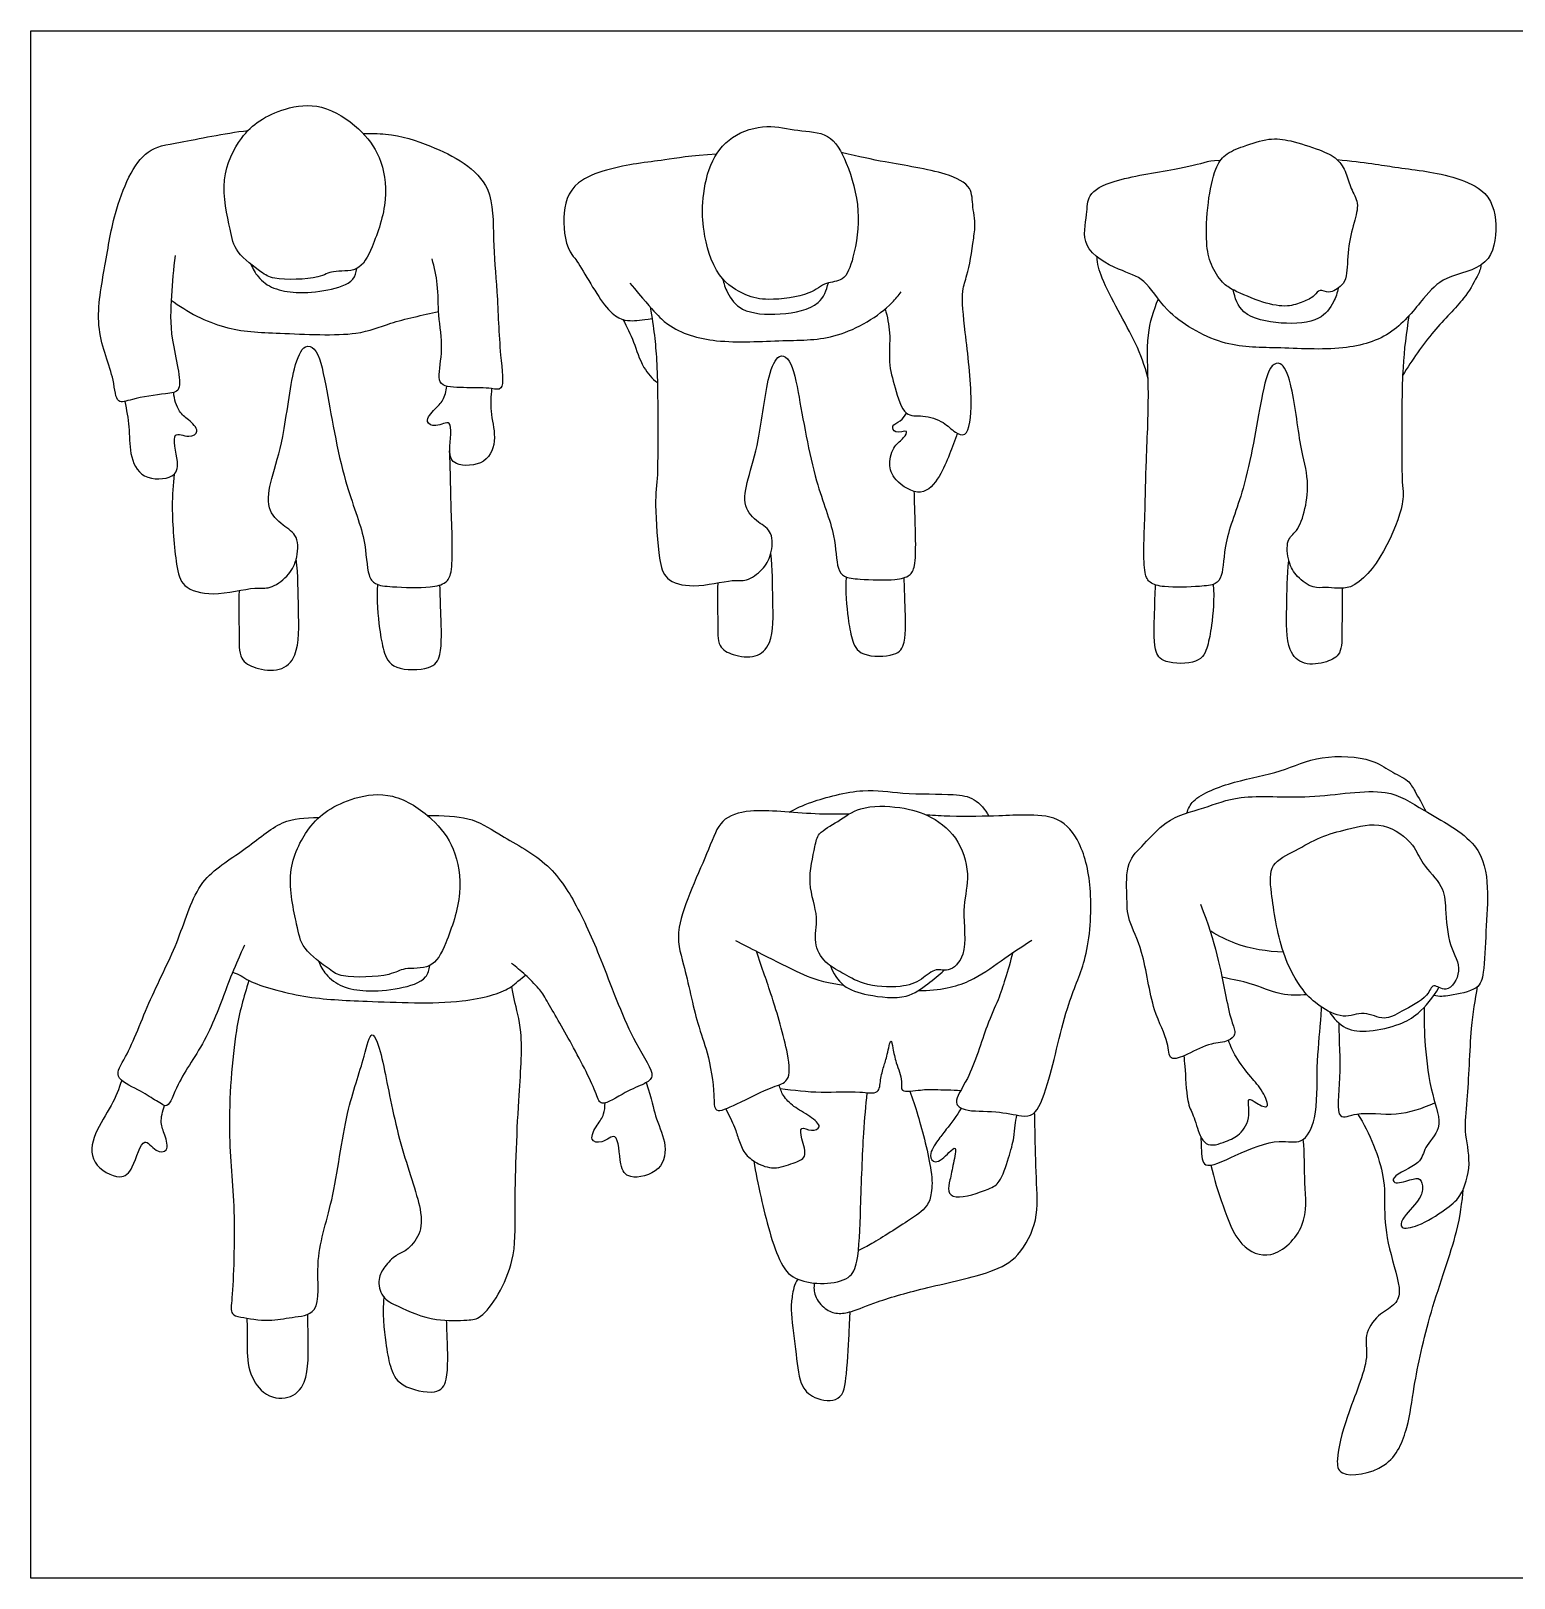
# Model space of a CAD drawing. Header units: millimetres. Extents: x 1029 to 1042.4, y 847.5 to 858.9.
# Drawn here: x 1028.996 to 1031.117, y 856.697 to 858.909 of the extents above; entities that cross this region are included whole.
import ezdxf

# ---------------------------------------------------------------- set-up
doc = ezdxf.new("R2010")
doc.units = ezdxf.units.MM
doc.layers.add('AG-PEOPLE', color=7, linetype='Continuous', true_color=0x66ccff)
doc.layers.add('X-VPRT', color=6, linetype='Continuous', true_color=0xff00ff)

msp = doc.modelspace()

# ---------------------------------------------------------------- linework, layer by layer
at = {"layer": 'AG-PEOPLE'}
for points, knots in [([(1029.323, 858.781), (1029.3131, 858.7745), (1029.294, 858.757), (1029.2637, 858.6975), (1029.281, 858.6266), (1029.2866, 858.5925), (1029.3258, 858.5644), (1029.3419, 858.5526), (1029.4084, 858.5545), (1029.4261, 858.5682), (1029.4661, 858.5632), (1029.4854, 858.6025), (1029.5083, 858.668), (1029.4975, 858.7302), (1029.4668, 858.7714), (1029.413, 858.8073), (1029.3596, 858.8003), (1029.3334, 858.7879), (1029.323, 858.781)], [0, 0, 0, 0, 0.328339, 0.763961, 1.22192, 1.541806, 1.899415, 2.155152, 2.581871, 2.847085, 3.15891, 3.497755, 3.95417, 4.377581, 4.764042, 5.190582, 5.581259, 5.927259, 5.927259, 5.927259, 5.927259]), ([(1029.2021, 858.5883), (1029.1993, 858.5693), (1029.1966, 858.5293), (1029.1929, 858.4722), (1029.2172, 858.3924), (1029.1864, 858.3912), (1029.1424, 858.3843), (1029.1166, 858.3744), (1029.1157, 858.4157), (1029.0845, 858.484), (1029.1018, 858.5711), (1029.1148, 858.6584), (1029.152, 858.7421), (1029.2026, 858.7482), (1029.2717, 858.7631), (1029.3062, 858.7672)], [0, 0, 0, 0, 0.404899, 0.829805, 1.276298, 1.516647, 1.885942, 2.122553, 2.418487, 2.881882, 3.382407, 3.897515, 4.613825, 5.020942, 5.486775, 5.486775, 5.486775, 5.486775]), ([(1029.9992, 858.7572), (1029.9851, 858.7477), (1029.9639, 858.72), (1029.9552, 858.6634), (1029.9562, 858.6241), (1029.9735, 858.5564), (1030.0179, 858.5301), (1030.0498, 858.5233), (1030.11, 858.5306), (1030.1312, 858.5512), (1030.1599, 858.5504), (1030.1737, 858.5886), (1030.1835, 858.6533), (1030.1644, 858.7194), (1030.1393, 858.7656), (1030.0913, 858.7655), (1030.0487, 858.7775), (1030.0136, 858.7668), (1029.9992, 858.7572)], [0, 0, 0, 0, 0.380816, 0.777567, 1.121519, 1.558973, 1.928522, 2.239486, 2.648118, 2.935873, 3.193646, 3.511234, 3.949847, 4.399097, 4.766616, 5.118537, 5.476989, 5.862419, 5.862419, 5.862419, 5.862419]), ([(1029.4708, 858.7629), (1029.4817, 858.763), (1029.5182, 858.7624), (1029.5771, 858.7431), (1029.6592, 858.7005), (1029.6554, 858.6121), (1029.6631, 858.5374), (1029.6653, 858.4526), (1029.674, 858.3937), (1029.6523, 858.3994), (1029.6205, 858.3993), (1029.5835, 858.3998), (1029.5772, 858.4155), (1029.5864, 858.4562), (1029.5774, 858.5024), (1029.5787, 858.5467), (1029.5727, 858.5715), (1029.5693, 858.5835)], [6.405822, 6.405822, 6.405822, 6.405822, 6.606092, 7.076266, 7.806153, 8.304227, 8.77662, 9.284333, 9.649979, 9.844608, 10.160206, 10.472731, 10.661147, 10.998544, 11.371438, 11.724832, 12.051545, 12.051545, 12.051545, 12.051545]), ([(1030.7163, 858.5387), (1030.7268, 858.5335), (1030.7573, 858.5201), (1030.7921, 858.5138), (1030.8142, 858.5216), (1030.8313, 858.5295), (1030.8386, 858.5418), (1030.8525, 858.5324), (1030.8713, 858.5453), (1030.8782, 858.5592), (1030.8786, 858.5987), (1030.8871, 858.6343), (1030.8962, 858.6633), (1030.8825, 858.6839), (1030.8775, 858.7066), (1030.8645, 858.7283), (1030.8382, 858.74), (1030.7974, 858.7534), (1030.7663, 858.7571), (1030.7302, 858.7448), (1030.7022, 858.734), (1030.6879, 858.7114), (1030.6779, 858.6639), (1030.6756, 858.6074), (1030.6814, 858.5759), (1030.699, 858.5484), (1030.7092, 858.5423), (1030.7163, 858.5387)], [0, 0, 0, 0, 1.028406, 1.946323, 2.677527, 3.342089, 3.854418, 4.407017, 5.094314, 5.695885, 6.647548, 7.606954, 8.421752, 9.156276, 9.898215, 10.64531, 11.46501, 12.471141, 13.334486, 14.27627, 15.104055, 15.862346, 16.937319, 18.1019, 18.976305, 19.81712, 20.50441, 20.50441, 20.50441, 20.50441]), ([(1029.976, 858.7332), (1029.9399, 858.7312), (1029.8972, 858.7239), (1029.8645, 858.7209), (1029.7687, 858.7024), (1029.7541, 858.6438), (1029.7607, 858.599), (1029.7802, 858.577), (1029.8213, 858.4995), (1029.8532, 858.4938), (1029.8687, 858.496), (1029.884, 858.4984)], [0.122159, 0.122159, 0.122159, 0.122159, 0.492275, 0.8445, 1.35796, 1.76268, 2.171171, 2.225233, 2.49648, 2.7933, 3.062351, 3.062351, 3.062351, 3.062351]), ([(1030.2173, 858.5119), (1030.2204, 858.501), (1030.2258, 858.4765), (1030.2211, 858.4341), (1030.2314, 858.4011), (1030.2433, 858.3565), (1030.2716, 858.361), (1030.3013, 858.3514), (1030.3158, 858.3356), (1030.337, 858.3268), (1030.3433, 858.3869), (1030.3319, 858.4749), (1030.3255, 858.5372), (1030.3356, 858.5605), (1030.342, 858.597), (1030.345, 858.6212), (1030.3454, 858.6252), (1030.3466, 858.636), (1030.3413, 858.6599), (1030.3427, 858.6875), (1030.3017, 858.7091), (1030.2192, 858.7206), (1030.1819, 858.7296), (1030.1546, 858.7356)], [-13.804352, -13.804352, -13.804352, -13.804352, -13.517043, -13.184156, -12.845852, -12.494213, -12.223731, -11.915775, -11.653081, -11.446219, -11.061808, -10.507357, -10.078273, -9.805699, -9.398113, -9.316463, -9.316463, -9.316463, -9.051387, -8.764397, -8.416012, -7.901151, -7.522117, -7.522117, -7.522117, -7.522117]), ([(1030.8637, 858.7255), (1030.9034, 858.7218), (1030.95, 858.7137), (1030.9839, 858.7106), (1031.0797, 858.6921), (1031.0942, 858.6335), (1031.0849, 858.5696), (1031.0164, 858.5604), (1030.9867, 858.5272), (1030.9447, 858.4729), (1030.8719, 858.4511), (1030.7765, 858.4576), (1030.6994, 858.4562), (1030.617, 858.5048), (1030.5912, 858.556), (1030.5515, 858.5665), (1030.4949, 858.598), (1030.5072, 858.6466), (1030.5057, 858.6772), (1030.5466, 858.6988), (1030.6295, 858.7104), (1030.6701, 858.7202), (1030.6827, 858.7239), (1030.6971, 858.7247)], [0.080019, 0.080019, 0.080019, 0.080019, 0.492275, 0.8445, 1.35796, 1.76268, 2.17117, 2.595115, 2.960421, 3.404154, 3.876709, 4.411681, 4.899255, 5.423429, 5.823574, 6.171486, 6.586254, 6.949873, 7.236863, 7.585248, 8.100109, 8.483226, 8.562533, 8.562533, 8.562533, 8.562533]), ([(1029.3104, 858.5758), (1029.3129, 858.5694), (1029.3212, 858.5546), (1029.3428, 858.5397), (1029.3759, 858.5339), (1029.4192, 858.5375), (1029.4566, 858.5484), (1029.4611, 858.5642), (1029.4617, 858.5698)], [0.09511, 0.09511, 0.09511, 0.09511, 0.297289, 0.584433, 0.895396, 1.26174, 1.600834, 1.777869, 1.777869, 1.777869, 1.777869]), ([(1030.5934, 858.4121), (1030.5882, 858.4322), (1030.5736, 858.472), (1030.5307, 858.5416), (1030.5204, 858.5771), (1030.5206, 858.5862)], [-1.148424, -1.148424, -1.148424, -1.148424, -0.737861, 0, 0.287478, 0.287478, 0.287478, 0.287478]), ([(1029.8522, 858.549), (1029.8893, 858.5045), (1029.9149, 858.4798), (1029.9765, 858.4614), (1030.0718, 858.4679), (1030.1489, 858.4665), (1030.2159, 858.506), (1030.2365, 858.5315), (1030.2404, 858.5366)], [3.18512, 3.18512, 3.18512, 3.18512, 3.404154, 3.876709, 4.411681, 4.899255, 5.423429, 5.560243, 5.560243, 5.560243, 5.560243]), ([(1029.9848, 858.5552), (1029.9864, 858.5485), (1029.9925, 858.5318), (1030.0115, 858.5059), (1030.0674, 858.5021), (1030.1242, 858.5136), (1030.1336, 858.5388), (1030.1361, 858.5492)], [0.103525, 0.103525, 0.103525, 0.103525, 0.300979, 0.605103, 1.001146, 1.404121, 1.686112, 1.686112, 1.686112, 1.686112]), ([(1031.0639, 858.5584), (1031.0581, 858.5477), (1031.0461, 858.5253), (1030.999, 858.4802), (1030.971, 858.4389), (1030.9574, 858.417)], [0.189138, 0.189138, 0.189138, 0.189138, 0.50388, 0.919459, 1.377186, 1.377186, 1.377186, 1.377186]), ([(1029.1963, 858.5246), (1029.2191, 858.5076), (1029.2729, 858.4797), (1029.3496, 858.478), (1029.462, 858.4715), (1029.5084, 858.4931), (1029.5558, 858.5032), (1029.5787, 858.5083)], [0, 0, 0, 0, 0.49262, 0.970296, 1.525877, 1.91054, 2.357805, 2.357805, 2.357805, 2.357805]), ([(1030.5909, 858.2957), (1030.5923, 858.33), (1030.5957, 858.3969), (1030.5893, 858.474), (1030.6014, 858.5097), (1030.608, 858.5263)], [9.639883, 9.639883, 9.639883, 9.639883, 10.168454, 10.622601, 11.003758, 11.003758, 11.003758, 11.003758]), ([(1030.8654, 858.5419), (1030.864, 858.5351), (1030.8579, 858.5185), (1030.839, 858.4928), (1030.7838, 858.4891), (1030.7259, 858.5008), (1030.7175, 858.5278), (1030.7151, 858.5393)], [0.099563, 0.099563, 0.099563, 0.099563, 0.300979, 0.605103, 1.001146, 1.404121, 1.720747, 1.720747, 1.720747, 1.720747]), ([(1029.8815, 858.5146), (1029.8863, 858.4844), (1029.8923, 858.4371), (1029.892, 858.3442), (1029.8921, 858.2984), (1029.8918, 858.2751), (1029.8902, 858.2606), (1029.8874, 858.2328), (1029.8933, 858.1562), (1029.9016, 858.1237), (1029.9438, 858.1112), (1029.9982, 858.1262), (1030.0187, 858.1215), (1030.0432, 858.139), (1030.0552, 858.1598), (1030.058, 858.1937), (1030.0353, 858.2064), (1030.0123, 858.2295), (1030.0213, 858.272), (1030.0384, 858.3238), (1030.0472, 858.4114), (1030.0629, 858.4479), (1030.083, 858.4417), (1030.0946, 858.3876), (1030.1147, 858.2647), (1030.1468, 858.1935), (1030.1473, 858.1418), (1030.1584, 858.1275), (1030.1824, 858.1253), (1030.2306, 858.1232), (1030.2531, 858.1298), (1030.263, 858.1466), (1030.2601, 858.207), (1030.2592, 858.2431), (1030.259, 858.251)], [-1.353501, -1.353501, -1.353501, -1.353501, -0.938953, -0.434749, 0, 0, 0, 0.367422, 0.849592, 1.155125, 1.500942, 1.915175, 2.163871, 2.449819, 2.726819, 3.028002, 3.298323, 3.597866, 3.942622, 4.363249, 4.892434, 5.209125, 5.400667, 5.793861, 6.423411, 6.925264, 7.304696, 7.514686, 7.780072, 8.170521, 8.426973, 8.647129, 9.145326, 9.291596, 9.291596, 9.291596, 9.291596]), ([(1030.9664, 858.5022), (1030.9625, 858.4777), (1030.9561, 858.4292), (1030.9563, 858.3339), (1030.9563, 858.2881), (1030.9566, 858.2648)], [-1.388448, -1.388448, -1.388448, -1.388448, -0.938953, -0.434749, 0, 0, 0, 0]), ([(1029.8424, 858.4968), (1029.8479, 858.4863), (1029.8591, 858.4646), (1029.8674, 858.4323), (1029.8843, 858.4115), (1029.8917, 858.4066)], [0.0118318, 0.0118318, 0.0118318, 0.0118318, 0.3243291, 0.6540383, 0.8809472, 0.8809472, 0.8809472, 0.8809472]), ([(1029.2007, 858.276), (1029.199, 858.2603), (1029.196, 858.2303), (1029.2023, 858.1479), (1029.2113, 858.1128), (1029.2567, 858.0994), (1029.3154, 858.1156), (1029.3375, 858.1105), (1029.3638, 858.1294), (1029.3767, 858.1518), (1029.3797, 858.1883), (1029.3553, 858.202), (1029.3305, 858.2268), (1029.3402, 858.2726), (1029.3586, 858.3283), (1029.3681, 858.4227), (1029.385, 858.462), (1029.4066, 858.4553), (1029.4192, 858.397), (1029.4408, 858.2647), (1029.4753, 858.188), (1029.4759, 858.1323), (1029.4878, 858.1169), (1029.5137, 858.1145), (1029.5656, 858.1123), (1029.5899, 858.1194), (1029.6005, 858.1375), (1029.5961, 858.2289), (1029.5958, 858.2806), (1029.5945, 858.3092)], [0, 0, 0, 0, 0.367422, 0.849592, 1.155125, 1.500942, 1.915175, 2.163871, 2.449819, 2.726819, 3.028002, 3.298323, 3.597866, 3.942622, 4.363249, 4.892434, 5.209125, 5.400667, 5.793861, 6.423411, 6.925264, 7.304696, 7.514686, 7.780072, 8.170521, 8.426973, 8.647129, 9.145326, 9.639883, 9.639883, 9.639883, 9.639883]), ([(1030.9566, 858.2648), (1030.9582, 858.2503), (1030.9609, 858.2225), (1030.9046, 858.1009), (1030.8501, 858.1159), (1030.8296, 858.1112), (1030.8051, 858.1287), (1030.7932, 858.1495), (1030.7903, 858.1834), (1030.813, 858.1961), (1030.827, 858.2617), (1030.81, 858.3135), (1030.8011, 858.4011), (1030.7855, 858.4376), (1030.7654, 858.4314), (1030.7537, 858.3773), (1030.7337, 858.2544), (1030.7016, 858.1832), (1030.7011, 858.1315), (1030.69, 858.1172), (1030.6659, 858.115), (1030.6178, 858.1129), (1030.5952, 858.1195), (1030.5853, 858.1363), (1030.5894, 858.2211), (1030.5897, 858.2691), (1030.5909, 858.2957)], [0, 0, 0, 0, 0.367422, 1.500942, 1.915175, 2.163871, 2.449819, 2.726819, 3.028002, 3.298323, 3.942622, 4.363249, 4.892434, 5.209125, 5.400667, 5.793861, 6.423411, 6.925264, 7.304696, 7.514686, 7.780072, 8.170521, 8.426973, 8.647129, 9.145326, 9.639883, 9.639883, 9.639883, 9.639883]), ([(1029.1299, 858.3797), (1029.1323, 858.3677), (1029.1372, 858.3432), (1029.1358, 858.3056), (1029.1524, 858.2662), (1029.2015, 858.2688), (1029.2086, 858.2919), (1029.1937, 858.3408), (1029.2215, 858.3263), (1029.239, 858.3367), (1029.2203, 858.355), (1029.2067, 858.3639), (1029.2003, 858.3832), (1029.2, 858.3924)], [0, 0, 0, 0, 0.324329, 0.654038, 0.980089, 1.31306, 1.562526, 1.890179, 2.123217, 2.319335, 2.559559, 2.78492, 3.066636, 3.066636, 3.066636, 3.066636]), ([(1029.6546, 858.3981), (1029.6535, 858.3873), (1029.6516, 858.364), (1029.6625, 858.3287), (1029.6496, 858.2879), (1029.6004, 858.2861), (1029.5913, 858.3085), (1029.6017, 858.3586), (1029.5753, 858.3415), (1029.557, 858.3503), (1029.5739, 858.3702), (1029.5854, 858.3793), (1029.5897, 858.3944), (1029.5905, 858.4015)], [0.038839, 0.038839, 0.038839, 0.038839, 0.324329, 0.654038, 0.980089, 1.31306, 1.562526, 1.890179, 2.123217, 2.319335, 2.559559, 2.78492, 2.989829, 2.989829, 2.989829, 2.989829]), ([(1030.3204, 858.3343), (1030.3171, 858.3241), (1030.3092, 858.3039), (1030.2967, 858.2727), (1030.27, 858.24), (1030.2298, 858.2661), (1030.221, 858.2897), (1030.2294, 858.3172), (1030.2432, 858.3256), (1030.2523, 858.3407), (1030.2313, 858.3324), (1030.2252, 858.3462), (1030.2404, 858.3507), (1030.2452, 858.3589), (1030.2477, 858.363)], [0, 0, 0, 0, 0.315995, 0.645638, 0.973457, 1.322555, 1.599964, 1.883055, 2.117136, 2.289224, 2.504053, 2.671614, 2.871309, 3.083017, 3.083017, 3.083017, 3.083017]), ([(1029.2937, 858.1094), (1029.2921, 858.0891), (1029.2943, 858.0507), (1029.2923, 858.0106), (1029.317, 857.9971), (1029.3526, 857.9922), (1029.3801, 858.0167), (1029.378, 858.0853), (1029.3778, 858.1308), (1029.3752, 858.1548)], [0, 0, 0, 0, 0.416193, 0.736627, 0.999011, 1.308782, 1.602816, 2.033883, 2.487419, 2.487419, 2.487419, 2.487419]), ([(1029.9781, 858.1204), (1029.9767, 858.1017), (1029.9787, 858.066), (1029.9768, 858.0287), (1029.9998, 858.0162), (1030.0328, 858.0116), (1030.0583, 858.0344), (1030.0564, 858.0981), (1030.0562, 858.1404), (1030.0538, 858.1626)], [0, 0, 0, 0, 0.416193, 0.736627, 0.999011, 1.308782, 1.602816, 2.033883, 2.487419, 2.487419, 2.487419, 2.487419]), ([(1030.8707, 858.1126), (1030.8717, 858.0914), (1030.8697, 858.0557), (1030.8716, 858.0184), (1030.8486, 858.0059), (1030.8155, 858.0013), (1030.79, 858.0241), (1030.7919, 858.0878), (1030.7921, 858.1301), (1030.7946, 858.1523)], [0, 0, 0, 0, 0.416193, 0.736627, 0.999011, 1.308782, 1.602816, 2.033883, 2.487419, 2.487419, 2.487419, 2.487419]), ([(1030.1618, 858.1285), (1030.1599, 858.1085), (1030.164, 858.0686), (1030.169, 858.0416), (1030.179, 858.014), (1030.2343, 858.0148), (1030.2483, 858.0351), (1030.2453, 858.0895), (1030.2452, 858.1144), (1030.2444, 858.1277)], [0, 0, 0, 0, 0.429363, 0.765743, 1.076033, 1.38738, 1.649764, 2.049826, 2.399626, 2.399626, 2.399626, 2.399626]), ([(1029.4915, 858.118), (1029.4895, 858.0965), (1029.4939, 858.0535), (1029.4993, 858.0245), (1029.5101, 857.9948), (1029.5695, 857.9956), (1029.5847, 858.0174), (1029.5814, 858.076), (1029.5813, 858.1029), (1029.5805, 858.1172)], [0, 0, 0, 0, 0.429363, 0.765743, 1.076033, 1.38738, 1.649764, 2.049826, 2.399626, 2.399626, 2.399626, 2.399626]), ([(1030.6865, 858.1182), (1030.6884, 858.0983), (1030.6844, 858.0583), (1030.6793, 858.0313), (1030.6693, 858.0037), (1030.6141, 858.0045), (1030.6001, 858.0248), (1030.6031, 858.0792), (1030.6032, 858.1041), (1030.604, 858.1174)], [0, 0, 0, 0, 0.429363, 0.765743, 1.076033, 1.38738, 1.649764, 2.049826, 2.399626, 2.399626, 2.399626, 2.399626]), ([(1030.6488, 857.7913), (1030.6507, 857.7973), (1030.6587, 857.8155), (1030.719, 857.8382), (1030.7832, 857.8486), (1030.839, 857.8759), (1030.9131, 857.8706), (1030.9378, 857.851), (1030.9663, 857.839), (1030.9748, 857.8217), (1030.986, 857.8035), (1030.9904, 857.7938)], [0.077385, 0.077385, 0.077385, 0.077385, 0.256977, 0.65111, 1.053973, 1.44262, 1.852218, 2.128607, 2.389302, 2.601988, 2.879575, 2.879575, 2.879575, 2.879575]), ([(1029.4203, 857.7947), (1029.41, 857.7878), (1029.39, 857.7695), (1029.3582, 857.707), (1029.3763, 857.6326), (1029.3821, 857.5968), (1029.4233, 857.5674), (1029.4402, 857.5549), (1029.51, 857.557), (1029.5286, 857.5714), (1029.5706, 857.5661), (1029.5909, 857.6073), (1029.6149, 857.6761), (1029.6035, 857.7414), (1029.5714, 857.7847), (1029.5149, 857.8224), (1029.4588, 857.815), (1029.4313, 857.8019), (1029.4203, 857.7947)], [0, 0, 0, 0, 0.328339, 0.763961, 1.22192, 1.541806, 1.899415, 2.155152, 2.581871, 2.847085, 3.15891, 3.497755, 3.95417, 4.377581, 4.764042, 5.190582, 5.581259, 5.927259, 5.927259, 5.927259, 5.927259]), ([(1030.0799, 857.7925), (1030.0904, 857.798), (1030.1113, 857.8083), (1030.1879, 857.8284), (1030.2399, 857.8176), (1030.3141, 857.8191), (1030.3451, 857.8139), (1030.3607, 857.7961), (1030.3654, 857.7868)], [0, 0, 0, 0, 0.31014, 0.760775, 1.155465, 1.597333, 1.885777, 2.17798, 2.17798, 2.17798, 2.17798]), ([(1030.6683, 857.6607), (1030.69, 857.6059), (1030.6997, 857.5527), (1030.7116, 857.4946), (1030.7203, 857.4751), (1030.7074, 857.4632), (1030.6822, 857.4632), (1030.6519, 857.4469), (1030.6223, 857.4344), (1030.6234, 857.4668), (1030.5976, 857.5091), (1030.5882, 857.5937), (1030.5627, 857.64), (1030.5637, 857.6686), (1030.5607, 857.7211), (1030.5872, 857.7457), (1030.6243, 857.7873), (1030.6688, 857.7952), (1030.7263, 857.8197), (1030.8238, 857.809), (1030.9349, 857.8312), (1030.9859, 857.7942), (1031.0698, 857.7517), (1031.0811, 857.6844), (1031.076, 857.6241), (1031.0745, 857.5646), (1031.0667, 857.5374), (1031.0251, 857.5302), (1031.01, 857.5281), (1031.0022, 857.5304)], [-13.010756, -13.010756, -13.010756, -13.010756, -11.950615, -11.572552, -11.361663, -11.182642, -10.939707, -10.638769, -10.401054, -10.170301, -9.817872, -9.366312, -9.00505, -8.633952, -8.293176, -8.006129, -7.701324, -7.23411, -6.853741, -6.365288, -5.852155, -5.466166, -5.004483, -4.616355, -4.225506, -3.847804, -3.604819, -3.297204, -3.076025, -3.076025, -3.076025, -3.076025]), ([(1030.1658, 857.7898), (1030.1498, 857.7895), (1030.1005, 857.7891), (1030.0275, 857.7995), (1029.9799, 857.7827), (1029.9663, 857.7379), (1029.9124, 857.6264), (1029.9298, 857.5774), (1029.9478, 857.4888), (1029.9641, 857.4513), (1029.9739, 857.3914), (1029.9715, 857.3595), (1030.0081, 857.3763), (1030.0545, 857.4002), (1030.0824, 857.4067), (1030.0794, 857.4499), (1030.0559, 857.5284), (1030.0453, 857.5581), (1030.0371, 857.5822), (1030.0332, 857.5936)], [7.370009, 7.370009, 7.370009, 7.370009, 7.614741, 8.116527, 8.45394, 8.80525, 9.371679, 9.755504, 10.237399, 10.585984, 10.992408, 11.235123, 11.519814, 11.913298, 12.16242, 12.479653, 12.956575, 13.25684, 13.569113, 13.569113, 13.569113, 13.569113]), ([(1030.1168, 857.7428), (1030.1141, 857.7296), (1030.104, 857.6897), (1030.124, 857.6429), (1030.1132, 857.6065), (1030.1307, 857.5756), (1030.1565, 857.5632), (1030.1852, 857.5442), (1030.2393, 857.5402), (1030.2688, 857.5514), (1030.2895, 857.5709), (1030.3087, 857.5623), (1030.337, 857.5893), (1030.3254, 857.6534), (1030.3393, 857.6966), (1030.3266, 857.753), (1030.2843, 857.7883), (1030.2396, 857.8011), (1030.1809, 857.8024), (1030.1515, 857.7793), (1030.1204, 857.7633), (1030.1185, 857.7509), (1030.1168, 857.7428)], [0, 0, 0, 0, 0.376103, 0.745381, 1.05538, 1.348504, 1.622084, 1.927721, 2.304965, 2.600392, 2.860625, 3.074491, 3.362717, 3.774172, 4.128812, 4.509547, 4.885486, 5.242959, 5.631555, 5.951448, 6.243737, 6.475115, 6.475115, 6.475115, 6.475115]), ([(1029.2772, 857.5463), (1029.2704, 857.5273), (1029.2467, 857.4624), (1029.2062, 857.4109), (1029.1932, 857.3682), (1029.1816, 857.3759), (1029.1716, 857.3815), (1029.1501, 857.3962), (1029.1111, 857.4126), (1029.1357, 857.4459), (1029.1659, 857.5282), (1029.209, 857.6082), (1029.2326, 857.6982), (1029.3009, 857.736), (1029.3539, 857.7835), (1029.3866, 857.7844), (1029.4075, 857.7848)], [0, 0, 0, 0, 0.425599, 0.888261, 1.192705, 1.342171, 1.518304, 1.792314, 2.095159, 2.380372, 2.872043, 3.380911, 3.868347, 4.32072, 4.747347, 5.124413, 5.124413, 5.124413, 5.124413]), ([(1029.5628, 857.7877), (1029.585, 857.7879), (1029.6276, 857.786), (1029.6637, 857.7603), (1029.7367, 857.723), (1029.7781, 857.6581), (1029.8143, 857.5761), (1029.8532, 857.4674), (1029.8917, 857.4156), (1029.8714, 857.4027), (1029.8467, 857.3938), (1029.8102, 857.3692), (1029.8042, 857.3936), (1029.7694, 857.4616), (1029.7368, 857.5172), (1029.7259, 857.536), (1029.7222, 857.5401)], [6.263988, 6.263988, 6.263988, 6.263988, 6.590827, 6.957133, 7.418201, 7.8693, 8.366839, 8.941449, 9.321843, 9.526423, 9.811479, 10.124078, 10.330814, 10.793464, 11.233681, 11.44452, 11.44452, 11.44452, 11.44452]), ([(1030.3999, 857.5916), (1030.3965, 857.579), (1030.389, 857.554), (1030.3792, 857.5229), (1030.3611, 857.4866), (1030.3402, 857.413), (1030.3124, 857.3776), (1030.3327, 857.3636), (1030.3756, 857.3662), (1030.4113, 857.3574), (1030.4329, 857.3578), (1030.4534, 857.4079), (1030.4766, 857.5212), (1030.5081, 857.5819), (1030.5151, 857.6787), (1030.4996, 857.7478), (1030.4673, 857.7874), (1030.4174, 857.7889), (1030.3793, 857.787), (1030.3247, 857.7856), (1030.2879, 857.7876), (1030.2769, 857.7882)], [0, 0, 0, 0, 0.326374, 0.618501, 0.951233, 1.416669, 1.736562, 1.944739, 2.290097, 2.609116, 2.820933, 3.181829, 3.746442, 4.186711, 4.690559, 5.129501, 5.481772, 5.832962, 6.157374, 6.593933, 6.778054, 6.778054, 6.778054, 6.778054]), ([(1030.7729, 857.7161), (1030.7667, 857.7066), (1030.7695, 857.6742), (1030.782, 857.5918), (1030.8124, 857.5376), (1030.8375, 857.515), (1030.8719, 857.4954), (1030.9019, 857.5095), (1030.9317, 857.4928), (1030.9556, 857.5087), (1030.9938, 857.526), (1030.9997, 857.5504), (1031.0217, 857.5307), (1031.0453, 857.568), (1031.0222, 857.6007), (1031.0188, 857.6541), (1031.017, 857.6875), (1030.9835, 857.7181), (1030.975, 857.7472), (1030.9303, 857.7812), (1030.8786, 857.7683), (1030.8395, 857.758), (1030.8053, 857.7376), (1030.7789, 857.7255), (1030.7729, 857.7161)], [0, 0, 0, 0, 0.308427, 0.76332, 1.146908, 1.430739, 1.724827, 1.994937, 2.260168, 2.516523, 2.834897, 3.036381, 3.244107, 3.517999, 3.822981, 4.178763, 4.460979, 4.776246, 5.047527, 5.394301, 5.745302, 6.057674, 6.36993, 6.671814, 6.671814, 6.671814, 6.671814]), ([(1030.7869, 857.5922), (1030.7637, 857.5932), (1030.7268, 857.5984), (1030.6946, 857.6155), (1030.6829, 857.6221)], [0, 0, 0, 0, 0.4095639, 0.6394537, 0.6394537, 0.6394537, 0.6394537]), ([(1029.3012, 857.6024), (1029.2985, 857.5966), (1029.2933, 857.5851), (1029.2824, 857.5593), (1029.2772, 857.5463)], [-0.5645862, -0.5645862, -0.5645862, -0.5645862, -0.3376638, 0, 0, 0, 0]), ([(1030.0033, 857.609), (1030.0141, 857.6034), (1030.0352, 857.5924), (1030.0927, 857.5633), (1030.1192, 857.5518), (1030.15, 857.5463), (1030.1579, 857.5451)], [0, 0, 0, 0, 0.315526, 0.72005, 1.086172, 1.197894, 1.197894, 1.197894, 1.197894]), ([(1030.2645, 857.5372), (1030.2684, 857.5373), (1030.3034, 857.5385), (1030.3431, 857.55), (1030.3879, 857.5844), (1030.4142, 857.6009), (1030.4271, 857.6096)], [1.648854, 1.648854, 1.648854, 1.648854, 1.702073, 2.138037, 2.517768, 2.873342, 2.873342, 2.873342, 2.873342]), ([(1029.4072, 857.5793), (1029.4097, 857.5725), (1029.4185, 857.5571), (1029.4411, 857.5414), (1029.4759, 857.5353), (1029.5213, 857.5391), (1029.5606, 857.5505), (1029.5654, 857.5672), (1029.566, 857.573)], [0.09511, 0.09511, 0.09511, 0.09511, 0.297289, 0.584433, 0.895396, 1.26174, 1.600834, 1.777869, 1.777869, 1.777869, 1.777869]), ([(1029.7222, 857.5401), (1029.716, 857.5469), (1029.703, 857.5599), (1029.69, 857.5709), (1029.6832, 857.5762)], [11.4445196, 11.4445196, 11.4445196, 11.4445196, 11.717488, 11.9812078, 11.9812078, 11.9812078, 11.9812078]), ([(1030.1392, 857.5726), (1030.1431, 857.5622), (1030.156, 857.541), (1030.1927, 857.53), (1030.2485, 857.5236), (1030.2779, 857.5472), (1030.2945, 857.5595), (1030.3018, 857.5665)], [0, 0, 0, 0, 0.300479, 0.620673, 1.003733, 1.31499, 1.602582, 1.602582, 1.602582, 1.602582]), ([(1029.3075, 857.5518), (1029.2996, 857.5271), (1029.2861, 857.4807), (1029.2752, 857.3315), (1029.2893, 857.2296), (1029.2845, 857.103), (1029.2805, 857.0741), (1029.297, 857.07), (1029.3373, 857.0633), (1029.3672, 857.0709), (1029.4131, 857.0737), (1029.3993, 857.1532), (1029.4301, 857.2368), (1029.4441, 857.3619), (1029.4715, 857.4349), (1029.4816, 857.4829), (1029.4934, 857.46), (1029.5027, 857.4196), (1029.5212, 857.3179), (1029.5554, 857.2283), (1029.5544, 857.1894), (1029.5338, 857.1649), (1029.5172, 857.1599), (1029.5011, 857.1428), (1029.4909, 857.1251), (1029.4969, 857.0968), (1029.5259, 857.0837), (1029.568, 857.0639), (1029.6211, 857.066), (1029.6457, 857.0689), (1029.6904, 857.1422), (1029.6867, 857.2242), (1029.692, 857.3785), (1029.7008, 857.4731), (1029.6872, 857.522), (1029.6847, 857.5348), (1029.6834, 857.5434)], [0.003945, 0.003945, 0.003945, 0.003945, 0.444623, 1.06818, 1.628072, 2.206183, 2.454132, 2.64143, 2.971702, 3.274055, 3.575471, 3.994726, 4.500927, 5.08468, 5.56516, 5.862614, 6.050495, 6.389012, 6.927889, 7.441621, 7.753297, 8.031022, 8.246095, 8.492224, 8.724853, 8.986099, 9.271391, 9.773417, 10.140706, 10.421349, 11.134355, 11.617422, 12.270159, 12.785855, 13.138744, 13.360536, 13.360536, 13.360536, 13.360536]), ([(1029.2842, 857.5635), (1029.2942, 857.5611), (1029.3062, 857.5481), (1029.3914, 857.525), (1029.4747, 857.5226), (1029.6094, 857.516), (1029.6814, 857.5377), (1029.6906, 857.55), (1029.7031, 857.5593)], [0, 0, 0, 0, 0.26495, 0.736712, 1.232942, 1.839726, 2.285966, 2.54175, 2.54175, 2.54175, 2.54175]), ([(1030.8205, 857.5315), (1030.8083, 857.5304), (1030.7833, 857.5293), (1030.7392, 857.5494), (1030.7167, 857.5524), (1030.6992, 857.5564)], [0, 0, 0, 0, 0.3098048, 0.6571285, 0.9649128, 0.9649128, 0.9649128, 0.9649128]), ([(1030.8526, 857.5071), (1030.8583, 857.4977), (1030.8751, 857.4801), (1030.9099, 857.4777), (1030.9537, 857.4881), (1030.9803, 857.5034), (1031.0019, 857.528), (1031.0092, 857.5419)], [0, 0, 0, 0, 0.281903, 0.566871, 0.891899, 1.165543, 1.503099, 1.503099, 1.503099, 1.503099]), ([(1030.9882, 857.5136), (1030.9877, 857.4952), (1030.9886, 857.4587), (1030.9972, 857.39), (1031.0171, 857.3408), (1030.9869, 857.3141), (1030.9856, 857.2885), (1030.9415, 857.2739), (1030.9449, 857.2592), (1030.9679, 857.2672), (1030.984, 857.2707), (1030.9869, 857.2532), (1030.9818, 857.2365), (1030.956, 857.2131), (1030.9531, 857.1949), (1030.9828, 857.2006), (1031.0179, 857.2239), (1031.0423, 857.242), (1031.0571, 857.2904), (1031.0442, 857.3375), (1031.0514, 857.3811), (1031.0542, 857.4853), (1031.0611, 857.5232), (1031.0645, 857.5432)], [0, 0, 0, 0, 0.364653, 0.776468, 1.117335, 1.40091, 1.641469, 1.953718, 2.081727, 2.312309, 2.497768, 2.67556, 2.883958, 3.175025, 3.340061, 3.574902, 3.901, 4.169537, 4.506414, 4.841592, 5.171686, 5.666804, 6.049618, 6.049618, 6.049618, 6.049618]), ([(1030.6686, 857.3286), (1030.669, 857.323), (1030.6699, 857.3041), (1030.6703, 857.2785), (1030.7211, 857.3038), (1030.7782, 857.3272), (1030.8153, 857.3152), (1030.837, 857.358), (1030.8332, 857.4257), (1030.8404, 857.4904), (1030.841, 857.5063), (1030.8415, 857.5138)], [1.280349, 1.280349, 1.280349, 1.280349, 1.37588, 1.622985, 1.949671, 2.347876, 2.623228, 2.924326, 3.341652, 3.734102, 3.967374, 3.967374, 3.967374, 3.967374]), ([(1030.8661, 857.491), (1030.8662, 857.4649), (1030.8703, 857.4202), (1030.86, 857.3475), (1030.8947, 857.3661), (1030.9497, 857.3558), (1030.986, 857.3693), (1031.0036, 857.377)], [0, 0, 0, 0, 0.43384, 0.79621, 1.032673, 1.400803, 1.773778, 1.773778, 1.773778, 1.773778]), ([(1030.0673, 857.3975), (1030.0866, 857.3948), (1030.1246, 857.3904), (1030.1778, 857.3944), (1030.2095, 857.3878), (1030.2102, 857.4105), (1030.2153, 857.4293), (1030.2204, 857.4436), (1030.2253, 857.4727), (1030.229, 857.4523), (1030.2321, 857.4343), (1030.2433, 857.409), (1030.2372, 857.3902), (1030.2703, 857.3963), (1030.288, 857.3957), (1030.3132, 857.3955), (1030.3254, 857.3946)], [0, 0, 0, 0, 0.398938, 0.786102, 1.047069, 1.262501, 1.493285, 1.71633, 1.946268, 2.115724, 2.356929, 2.630613, 2.815736, 3.079717, 3.317919, 3.633119, 3.633119, 3.633119, 3.633119]), ([(1030.6443, 857.444), (1030.6449, 857.4394), (1030.6465, 857.4264), (1030.6484, 857.3747), (1030.6567, 857.3638), (1030.6631, 857.3426), (1030.6741, 857.31), (1030.705, 857.3219), (1030.7256, 857.3301), (1030.7414, 857.3565), (1030.7334, 857.3877), (1030.7486, 857.3755), (1030.7692, 857.3661), (1030.7567, 857.396), (1030.7403, 857.4131), (1030.7179, 857.442), (1030.7113, 857.458), (1030.7084, 857.4662)], [0.040854, 0.040854, 0.040854, 0.040854, 0.209737, 0.557725, 0.845074, 0.989439, 1.221047, 1.485608, 1.719464, 1.988297, 2.219608, 2.393032, 2.583126, 2.809489, 3.067153, 3.358583, 3.609388, 3.609388, 3.609388, 3.609388]), ([(1029.1256, 857.4089), (1029.1214, 857.3971), (1029.1127, 857.3729), (1029.0844, 857.3334), (1029.0782, 857.2889), (1029.124, 857.2649), (1029.1428, 857.2819), (1029.1556, 857.3341), (1029.1729, 857.306), (1029.1942, 857.306), (1029.1872, 857.3326), (1029.1801, 857.347), (1029.1836, 857.3651), (1029.1869, 857.3729)], [0.011815, 0.011815, 0.011815, 0.011815, 0.324329, 0.654038, 0.980089, 1.31306, 1.562526, 1.890179, 2.123217, 2.319335, 2.559559, 2.78492, 3.021418, 3.021418, 3.021418, 3.021418]), ([(1029.8754, 857.4057), (1029.8843, 857.3806), (1029.8871, 857.3562), (1029.9056, 857.3222), (1029.9007, 857.2775), (1029.8504, 857.2656), (1029.8364, 857.2867), (1029.8369, 857.3404), (1029.8131, 857.3175), (1029.7925, 857.3227), (1029.8059, 857.3467), (1029.815, 857.3575), (1029.8168, 857.3711), (1029.8168, 857.3768)], [0.038839, 0.038839, 0.038839, 0.038839, 0.324329, 0.654038, 0.980089, 1.31306, 1.562526, 1.890179, 2.123217, 2.319335, 2.559559, 2.78492, 2.938957, 2.938957, 2.938957, 2.938957]), ([(1029.9893, 857.3682), (1029.994, 857.3598), (1030.0023, 857.3424), (1030.0078, 857.3243), (1030.0153, 857.3039), (1030.0331, 857.2901), (1030.0584, 857.2805), (1030.0849, 857.2905), (1030.1076, 857.2983), (1030.0976, 857.3239), (1030.0949, 857.3454), (1030.1115, 857.3348), (1030.129, 857.3423), (1030.1083, 857.3593), (1030.0867, 857.3704), (1030.0707, 857.3864), (1030.067, 857.3973), (1030.0659, 857.4027)], [0, 0, 0, 0, 0.279404, 0.508174, 0.744406, 0.988559, 1.252287, 1.530811, 1.75676, 2.016403, 2.218277, 2.412653, 2.593217, 2.824154, 3.094913, 3.336808, 3.548673, 3.548673, 3.548673, 3.548673]), ([(1030.0295, 857.2937), (1030.0323, 857.2761), (1030.0388, 857.2439), (1030.0628, 857.1459), (1030.0904, 857.122), (1030.1293, 857.1165), (1030.1678, 857.1236), (1030.18, 857.1527), (1030.1821, 857.2289), (1030.186, 857.3334), (1030.1897, 857.3721), (1030.1916, 857.3913)], [0, 0, 0, 0, 0.380962, 0.89444, 1.19725, 1.517453, 1.828491, 2.095443, 2.551513, 3.089323, 3.485564, 3.485564, 3.485564, 3.485564]), ([(1030.2525, 857.3935), (1030.2567, 857.382), (1030.2645, 857.3603), (1030.2852, 857.2806), (1030.2845, 857.2493), (1030.2781, 857.2266), (1030.2494, 857.2075), (1030.1962, 857.1734), (1030.1847, 857.1685), (1030.179, 857.1658)], [0, 0, 0, 0, 0.315815, 0.78439, 1.078422, 1.310618, 1.61866, 2.031342, 2.25756, 2.25756, 2.25756, 2.25756]), ([(1030.116, 857.1192), (1030.1152, 857.1131), (1030.1153, 857.1002), (1030.1306, 857.0811), (1030.1491, 857.0742), (1030.1706, 857.078), (1030.2086, 857.0944), (1030.2778, 857.1137), (1030.3674, 857.1321), (1030.4098, 857.1558), (1030.438, 857.2105), (1030.4328, 857.2677), (1030.4318, 857.3342), (1030.4313, 857.3537), (1030.4311, 857.3632)], [0, 0, 0, 0, 0.222691, 0.472682, 0.697297, 0.931477, 1.259851, 1.710274, 2.208876, 2.565954, 2.954251, 3.356519, 3.776836, 4.055993, 4.055993, 4.055993, 4.055993]), ([(1030.3259, 857.3694), (1030.3206, 857.3586), (1030.3035, 857.3377), (1030.2935, 857.3243), (1030.2781, 857.3029), (1030.2893, 857.2869), (1030.3077, 857.305), (1030.3207, 857.3174), (1030.3143, 857.2882), (1030.3106, 857.2678), (1030.3056, 857.2502), (1030.3187, 857.2372), (1030.3662, 857.253), (1030.3824, 857.2624), (1030.3941, 857.2985), (1030.402, 857.3261), (1030.4028, 857.3445), (1030.4047, 857.3545), (1030.4057, 857.3594)], [0.035849, 0.035849, 0.035849, 0.035849, 0.322996, 0.551926, 0.80613, 0.981838, 1.234921, 1.403534, 1.642578, 1.901126, 2.109703, 2.299618, 2.657672, 2.888143, 3.199597, 3.484408, 3.703945, 3.90481, 3.90481, 3.90481, 3.90481]), ([(1030.8927, 857.361), (1030.9108, 857.3344), (1030.9338, 857.2725), (1030.9302, 857.2262), (1030.9355, 857.1694), (1030.9577, 857.1078), (1030.9459, 857.0862), (1030.9211, 857.0744), (1030.9008, 857.0437), (1030.9119, 857.0107), (1030.8761, 856.9291), (1030.8621, 856.8709), (1030.8658, 856.8392), (1030.9417, 856.8506), (1030.9662, 856.914), (1030.9731, 856.9733), (1030.9955, 857.0788), (1031.0374, 857.1909), (1031.0421, 857.2339), (1031.0446, 857.2547)], [0, 0, 0, 0, 0.481854, 0.814753, 1.187963, 1.578347, 1.799765, 2.052847, 2.333499, 2.61017, 3.071431, 3.459486, 3.684637, 4.066107, 4.456227, 4.8352, 5.347896, 5.885908, 6.275101, 6.275101, 6.275101, 6.275101]), ([(1030.6833, 857.2879), (1030.6874, 857.2681), (1030.7, 857.2307), (1030.721, 857.1715), (1030.7712, 857.1487), (1030.8238, 857.2007), (1030.816, 857.2626), (1030.8172, 857.304), (1030.8153, 857.3247)], [0, 0, 0, 0, 0.382328, 0.764926, 1.090066, 1.473363, 1.855271, 2.243072, 2.243072, 2.243072, 2.243072]), ([(1030.0925, 857.1246), (1030.0869, 857.1172), (1030.0845, 857.1), (1030.0812, 857.0803), (1030.0904, 857.024), (1030.0931, 856.9753), (1030.1141, 856.9526), (1030.1567, 856.9474), (1030.1629, 856.9909), (1030.166, 857.0522), (1030.1669, 857.0695), (1030.1672, 857.0781)], [0, 0, 0, 0, 0.259594, 0.492287, 0.883042, 1.248913, 1.525326, 1.823784, 2.140958, 2.553762, 2.81897, 2.81897, 2.81897, 2.81897]), ([(1029.5003, 857.1002), (1029.4982, 857.0776), (1029.5027, 857.0324), (1029.5085, 857.0019), (1029.5198, 856.9707), (1029.578, 856.9581), (1029.5938, 856.9811), (1029.591, 857.0328), (1029.5905, 857.0578), (1029.5902, 857.0656)], [0, 0, 0, 0, 0.429363, 0.765743, 1.076033, 1.38738, 1.649764, 2.049826, 2.237993, 2.237993, 2.237993, 2.237993]), ([(1029.3046, 857.0689), (1029.3047, 857.0577), (1029.3056, 857.0302), (1029.3039, 856.9966), (1029.3277, 856.9562), (1029.3651, 856.951), (1029.3939, 856.9767), (1029.3923, 857.0314), (1029.3918, 857.0652), (1029.3916, 857.0746)], [0.200923, 0.200923, 0.200923, 0.200923, 0.416193, 0.736627, 0.999011, 1.308782, 1.602816, 2.033883, 2.202628, 2.202628, 2.202628, 2.202628])]:
    msp.add_open_spline(points, degree=3, knots=knots, dxfattribs=at)
msp.add_open_spline([(1031.0694, 858.5747), (1031.0685, 858.5692), (1031.067, 858.5633), (1031.0639, 858.5584)], degree=3, dxfattribs=at)
at = {"layer": 'X-VPRT'}
msp.add_lwpolyline([(1028.9957, 856.6974), (1028.9957, 858.9095), (1032.6826, 858.9095), (1032.6826, 856.6974)], close=True, dxfattribs=at)

doc.saveas('drawing.dxf')
